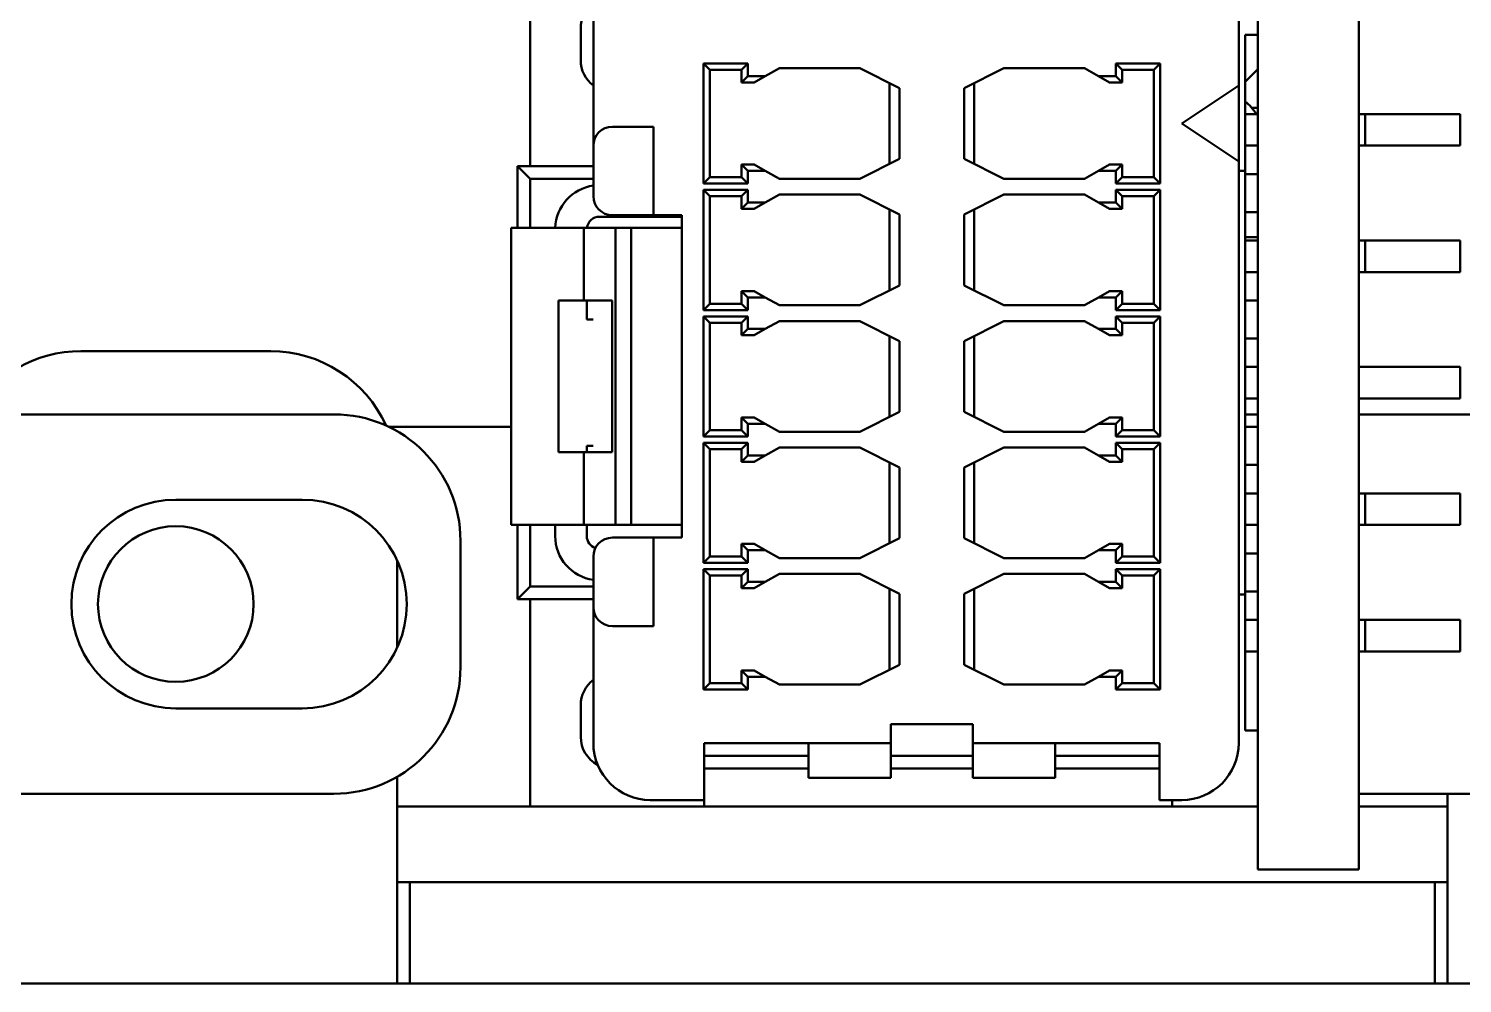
# Model space of a CAD drawing. Header units: millimetres. Extents: x 3100 to 5091, y 868 to 1900.
# Drawn here: x 3527.92 to 3550.57, y 1598.43 to 1613.53 of the extents above; entities that cross this region are included whole.
import ezdxf

# ---------------------------------------------------------------- set-up
doc = ezdxf.new("R2010")
doc.units = ezdxf.units.MM
doc.header["$LTSCALE"] = 1.8
doc.layers.add('외형선(ISO)', color=7, linetype='Continuous', lineweight=50)

msp = doc.modelspace()

# ---------------------------------------------------------------- linework, layer by layer
at = {"layer": '외형선(ISO)'}
for p, q in [((3548.94, 1617.226), (3548.94, 1600.226)), ((3535.84, 1611.351), (3535.84, 1614.626)), ((3547.34, 1613.426), (3547.34, 1614.626)), ((3536.84, 1611.676), (3536.84, 1613.826)), ((3547.04, 1613.826), (3547.04, 1612.626)), ((3536.64, 1613.526), (3536.64, 1613.026)), ((3547.34, 1613.426), (3547.14, 1613.426)), ((3547.14, 1613.426), (3547.14, 1611.276)), ((3547.34, 1611.226), (3547.34, 1613.426)), ((3538.58, 1612.976), (3538.58, 1611.076)), ((3539.28, 1612.976), (3538.58, 1612.976)), ((3538.58, 1612.976), (3538.68, 1612.876)), ((3538.68, 1612.876), (3538.68, 1611.176)), ((3539.18, 1612.876), (3538.68, 1612.876)), ((3539.28, 1612.976), (3539.18, 1612.876)), ((3539.18, 1612.676), (3539.18, 1612.876)), ((3539.28, 1612.776), (3539.28, 1612.976)), ((3539.78, 1612.901), (3539.558, 1612.776)), ((3539.78, 1612.901), (3541.05, 1612.901)), ((3541.05, 1612.901), (3541.68, 1612.586)), ((3542.7, 1612.586), (3543.33, 1612.901)), ((3543.33, 1612.901), (3544.6, 1612.901)), ((3544.822, 1612.776), (3544.6, 1612.901)), ((3545.1, 1612.976), (3545.1, 1612.776)), ((3545.8, 1612.976), (3545.1, 1612.976)), ((3545.1, 1612.976), (3545.2, 1612.876)), ((3545.7, 1612.876), (3545.2, 1612.876)), ((3545.2, 1612.876), (3545.2, 1612.676)), ((3545.8, 1612.976), (3545.7, 1612.876)), ((3545.7, 1611.176), (3545.7, 1612.876)), ((3545.8, 1611.076), (3545.8, 1612.976)), ((3547.14, 1612.686), (3547.34, 1612.886)), ((3539.28, 1612.776), (3539.18, 1612.676)), ((3539.38, 1612.676), (3539.18, 1612.676)), ((3539.558, 1612.776), (3539.28, 1612.776)), ((3539.558, 1612.776), (3539.38, 1612.676)), ((3541.52, 1612.666), (3541.52, 1611.386)), ((3542.86, 1611.386), (3542.86, 1612.666)), ((3545.1, 1612.776), (3544.822, 1612.776)), ((3544.822, 1612.776), (3545, 1612.676)), ((3545.2, 1612.676), (3545, 1612.676)), ((3545.1, 1612.776), (3545.2, 1612.676)), ((3541.68, 1612.586), (3541.68, 1611.466)), ((3542.7, 1611.466), (3542.7, 1612.586)), ((3547.04, 1612.626), (3546.14, 1612.026)), ((3547.04, 1611.426), (3547.04, 1612.626)), ((3547.246, 1612.276), (3547.34, 1612.276)), ((3537.44, 1611.976), (3537.14, 1611.976)), ((3537.44, 1611.976), (3537.79, 1611.976)), ((3537.79, 1611.676), (3537.79, 1611.976)), ((3546.14, 1612.026), (3547.04, 1611.426)), ((3547.14, 1612.176), (3547.34, 1612.176)), ((3548.94, 1612.176), (3549.04, 1612.176)), ((3549.04, 1612.176), (3550.54, 1612.176)), ((3549.04, 1611.676), (3549.04, 1612.176)), ((3550.54, 1611.676), (3550.54, 1612.176)), ((3536.84, 1610.876), (3536.84, 1611.676)), ((3537.79, 1610.876), (3537.79, 1611.676)), ((3547.14, 1611.676), (3547.34, 1611.676)), ((3548.94, 1611.676), (3549.04, 1611.676)), ((3549.04, 1611.676), (3550.54, 1611.676)), ((3535.84, 1611.151), (3535.64, 1611.351)), ((3535.64, 1610.376), (3535.64, 1611.351)), ((3535.64, 1611.351), (3536.84, 1611.351)), ((3539.18, 1611.376), (3539.38, 1611.376)), ((3539.18, 1611.176), (3539.18, 1611.376)), ((3539.28, 1611.276), (3539.18, 1611.376)), ((3539.558, 1611.276), (3539.38, 1611.376)), ((3541.68, 1611.466), (3541.05, 1611.151)), ((3543.33, 1611.151), (3542.7, 1611.466)), ((3544.822, 1611.276), (3545, 1611.376)), ((3545, 1611.376), (3545.2, 1611.376)), ((3545.1, 1611.276), (3545.2, 1611.376)), ((3545.2, 1611.376), (3545.2, 1611.176)), ((3547.04, 1611.426), (3547.04, 1602.226)), ((3535.84, 1611.151), (3536.84, 1611.151)), ((3535.84, 1610.376), (3535.84, 1611.151)), ((3538.58, 1611.076), (3538.68, 1611.176)), ((3538.58, 1611.076), (3539.28, 1611.076)), ((3538.68, 1611.176), (3539.18, 1611.176)), ((3539.28, 1611.076), (3539.18, 1611.176)), ((3539.28, 1611.276), (3539.558, 1611.276)), ((3539.28, 1611.076), (3539.28, 1611.276)), ((3539.558, 1611.276), (3539.78, 1611.151)), ((3541.05, 1611.151), (3539.78, 1611.151)), ((3544.6, 1611.151), (3543.33, 1611.151)), ((3544.6, 1611.151), (3544.822, 1611.276)), ((3544.822, 1611.276), (3545.1, 1611.276)), ((3545.1, 1611.276), (3545.1, 1611.076)), ((3545.1, 1611.076), (3545.2, 1611.176)), ((3545.1, 1611.076), (3545.8, 1611.076)), ((3545.2, 1611.176), (3545.7, 1611.176)), ((3545.8, 1611.076), (3545.7, 1611.176)), ((3547.04, 1611.276), (3547.14, 1611.276)), ((3547.14, 1604.576), (3547.14, 1611.276)), ((3547.14, 1611.226), (3547.34, 1611.226)), ((3547.34, 1610.626), (3547.34, 1611.226)), ((3537.79, 1610.576), (3537.79, 1610.876)), ((3538.58, 1610.976), (3538.58, 1609.076)), ((3539.28, 1610.976), (3538.58, 1610.976)), ((3538.58, 1610.976), (3538.68, 1610.876)), ((3538.68, 1610.876), (3538.68, 1609.176)), ((3539.18, 1610.876), (3538.68, 1610.876)), ((3539.28, 1610.976), (3539.18, 1610.876)), ((3539.18, 1610.676), (3539.18, 1610.876)), ((3539.28, 1610.776), (3539.28, 1610.976)), ((3539.78, 1610.901), (3539.558, 1610.776)), ((3539.78, 1610.901), (3541.05, 1610.901)), ((3541.05, 1610.901), (3541.68, 1610.586)), ((3542.7, 1610.586), (3543.33, 1610.901)), ((3543.33, 1610.901), (3544.6, 1610.901)), ((3544.822, 1610.776), (3544.6, 1610.901)), ((3545.1, 1610.976), (3545.1, 1610.776)), ((3545.8, 1610.976), (3545.1, 1610.976)), ((3545.1, 1610.976), (3545.2, 1610.876)), ((3545.7, 1610.876), (3545.2, 1610.876)), ((3545.2, 1610.876), (3545.2, 1610.676)), ((3545.8, 1610.976), (3545.7, 1610.876)), ((3545.7, 1609.176), (3545.7, 1610.876)), ((3545.8, 1609.076), (3545.8, 1610.976)), ((3539.28, 1610.776), (3539.18, 1610.676)), ((3539.38, 1610.676), (3539.18, 1610.676)), ((3539.558, 1610.776), (3539.28, 1610.776)), ((3539.558, 1610.776), (3539.38, 1610.676)), ((3541.52, 1610.666), (3541.52, 1609.386)), ((3542.86, 1609.386), (3542.86, 1610.666)), ((3545.1, 1610.776), (3544.822, 1610.776)), ((3544.822, 1610.776), (3545, 1610.676)), ((3545.2, 1610.676), (3545, 1610.676)), ((3545.1, 1610.776), (3545.2, 1610.676)), ((3547.14, 1610.626), (3547.34, 1610.626)), ((3547.34, 1609.226), (3547.34, 1610.626)), ((3536.69, 1610.376), (3535.54, 1610.376)), ((3535.54, 1610.376), (3535.54, 1605.676)), ((3537.19, 1610.376), (3536.69, 1610.376)), ((3536.69, 1610.376), (3536.69, 1609.226)), ((3536.937, 1610.551), (3537.79, 1610.551)), ((3537.14, 1610.576), (3537.44, 1610.576)), ((3537.19, 1605.676), (3537.19, 1610.376)), ((3537.44, 1610.376), (3537.19, 1610.376)), ((3537.79, 1610.576), (3537.44, 1610.576)), ((3537.587, 1610.376), (3537.44, 1610.376)), ((3537.44, 1610.376), (3537.44, 1605.676)), ((3538.086, 1610.376), (3537.587, 1610.376)), ((3537.79, 1610.576), (3537.79, 1610.551)), ((3537.79, 1610.576), (3538.24, 1610.576)), ((3537.79, 1610.551), (3537.84, 1610.551)), ((3537.84, 1610.576), (3537.84, 1610.551)), ((3537.94, 1610.551), (3537.84, 1610.551)), ((3537.94, 1610.576), (3537.94, 1610.551)), ((3537.94, 1610.551), (3538.24, 1610.551)), ((3538.24, 1610.376), (3538.086, 1610.376)), ((3538.24, 1605.476), (3538.24, 1610.576)), ((3541.68, 1610.586), (3541.68, 1609.466)), ((3542.7, 1609.466), (3542.7, 1610.586)), ((3547.14, 1610.226), (3547.34, 1610.226)), ((3547.14, 1610.176), (3547.34, 1610.176)), ((3548.94, 1610.176), (3549.04, 1610.176)), ((3549.04, 1610.176), (3550.54, 1610.176)), ((3549.04, 1609.676), (3549.04, 1610.176)), ((3550.54, 1609.676), (3550.54, 1610.176)), ((3547.14, 1609.676), (3547.34, 1609.676)), ((3548.94, 1609.676), (3549.04, 1609.676)), ((3549.04, 1609.676), (3550.54, 1609.676)), ((3539.18, 1609.376), (3539.38, 1609.376)), ((3539.18, 1609.176), (3539.18, 1609.376)), ((3539.28, 1609.276), (3539.18, 1609.376)), ((3539.28, 1609.276), (3539.558, 1609.276)), ((3539.28, 1609.076), (3539.28, 1609.276)), ((3539.558, 1609.276), (3539.38, 1609.376)), ((3539.558, 1609.276), (3539.78, 1609.151)), ((3541.68, 1609.466), (3541.05, 1609.151)), ((3543.33, 1609.151), (3542.7, 1609.466)), ((3544.6, 1609.151), (3544.822, 1609.276)), ((3544.822, 1609.276), (3545, 1609.376)), ((3544.822, 1609.276), (3545.1, 1609.276)), ((3545, 1609.376), (3545.2, 1609.376)), ((3545.1, 1609.276), (3545.2, 1609.376)), ((3545.1, 1609.276), (3545.1, 1609.076)), ((3545.2, 1609.376), (3545.2, 1609.176)), ((3536.69, 1609.226), (3536.29, 1609.226)), ((3536.29, 1609.226), (3536.29, 1606.826)), ((3537.136, 1609.226), (3536.69, 1609.226)), ((3536.737, 1609.226), (3536.737, 1608.926)), ((3537.136, 1606.826), (3537.136, 1609.226)), ((3538.58, 1609.076), (3538.68, 1609.176)), ((3538.58, 1609.076), (3539.28, 1609.076)), ((3538.68, 1609.176), (3539.18, 1609.176)), ((3539.28, 1609.076), (3539.18, 1609.176)), ((3541.05, 1609.151), (3539.78, 1609.151)), ((3544.6, 1609.151), (3543.33, 1609.151)), ((3545.1, 1609.076), (3545.2, 1609.176)), ((3545.1, 1609.076), (3545.8, 1609.076)), ((3545.2, 1609.176), (3545.7, 1609.176)), ((3545.8, 1609.076), (3545.7, 1609.176)), ((3547.14, 1609.226), (3547.34, 1609.226)), ((3547.34, 1608.626), (3547.34, 1609.226)), ((3536.837, 1608.926), (3536.737, 1608.926)), ((3538.58, 1608.976), (3538.58, 1607.076)), ((3539.28, 1608.976), (3538.58, 1608.976)), ((3538.58, 1608.976), (3538.68, 1608.876)), ((3538.68, 1608.876), (3538.68, 1607.176)), ((3539.18, 1608.876), (3538.68, 1608.876)), ((3539.28, 1608.976), (3539.18, 1608.876)), ((3539.18, 1608.676), (3539.18, 1608.876)), ((3539.28, 1608.776), (3539.28, 1608.976)), ((3539.78, 1608.901), (3539.558, 1608.776)), ((3539.78, 1608.901), (3541.05, 1608.901)), ((3541.05, 1608.901), (3541.68, 1608.586)), ((3542.7, 1608.586), (3543.33, 1608.901)), ((3543.33, 1608.901), (3544.6, 1608.901)), ((3544.822, 1608.776), (3544.6, 1608.901)), ((3545.1, 1608.976), (3545.1, 1608.776)), ((3545.8, 1608.976), (3545.1, 1608.976)), ((3545.1, 1608.976), (3545.2, 1608.876)), ((3545.7, 1608.876), (3545.2, 1608.876)), ((3545.2, 1608.876), (3545.2, 1608.676)), ((3545.8, 1608.976), (3545.7, 1608.876)), ((3545.7, 1607.176), (3545.7, 1608.876)), ((3545.8, 1607.076), (3545.8, 1608.976)), ((3539.28, 1608.776), (3539.18, 1608.676)), ((3539.38, 1608.676), (3539.18, 1608.676)), ((3539.558, 1608.776), (3539.28, 1608.776)), ((3539.558, 1608.776), (3539.38, 1608.676)), ((3541.52, 1608.666), (3541.52, 1607.386)), ((3541.68, 1608.586), (3541.68, 1607.466)), ((3542.7, 1607.466), (3542.7, 1608.586)), ((3542.86, 1607.386), (3542.86, 1608.666)), ((3545.1, 1608.776), (3544.822, 1608.776)), ((3544.822, 1608.776), (3545, 1608.676)), ((3545.2, 1608.676), (3545, 1608.676)), ((3545.1, 1608.776), (3545.2, 1608.676)), ((3547.14, 1608.626), (3547.34, 1608.626)), ((3547.34, 1607.226), (3547.34, 1608.626)), ((3528.74, 1608.426), (3531.74, 1608.426)), ((3547.34, 1608.176), (3547.14, 1608.176)), ((3550.54, 1608.176), (3548.94, 1608.176)), ((3550.54, 1608.176), (3550.54, 1607.676)), ((3547.34, 1607.676), (3547.14, 1607.676)), ((3550.54, 1607.676), (3548.94, 1607.676)), ((3541.68, 1607.466), (3541.05, 1607.151)), ((3543.33, 1607.151), (3542.7, 1607.466)), ((3525.34, 1607.426), (3532.74, 1607.426)), ((3533.612, 1607.226), (3535.54, 1607.226)), ((3539.18, 1607.376), (3539.38, 1607.376)), ((3539.18, 1607.176), (3539.18, 1607.376)), ((3539.28, 1607.276), (3539.18, 1607.376)), ((3539.28, 1607.276), (3539.558, 1607.276)), ((3539.28, 1607.076), (3539.28, 1607.276)), ((3539.558, 1607.276), (3539.38, 1607.376)), ((3539.558, 1607.276), (3539.78, 1607.151)), ((3544.6, 1607.151), (3544.822, 1607.276)), ((3544.822, 1607.276), (3545, 1607.376)), ((3544.822, 1607.276), (3545.1, 1607.276)), ((3545, 1607.376), (3545.2, 1607.376)), ((3545.1, 1607.276), (3545.2, 1607.376)), ((3545.1, 1607.276), (3545.1, 1607.076)), ((3545.2, 1607.376), (3545.2, 1607.176)), ((3547.14, 1607.426), (3547.34, 1607.426)), ((3547.14, 1607.226), (3547.34, 1607.226)), ((3547.34, 1606.626), (3547.34, 1607.226)), ((3548.94, 1607.426), (3556.34, 1607.426)), ((3538.58, 1607.076), (3538.68, 1607.176)), ((3538.58, 1607.076), (3539.28, 1607.076)), ((3538.58, 1606.976), (3538.58, 1605.076)), ((3539.28, 1606.976), (3538.58, 1606.976)), ((3538.58, 1606.976), (3538.68, 1606.876)), ((3538.68, 1607.176), (3539.18, 1607.176)), ((3539.28, 1607.076), (3539.18, 1607.176)), ((3539.28, 1606.976), (3539.18, 1606.876)), ((3539.28, 1606.776), (3539.28, 1606.976)), ((3541.05, 1607.151), (3539.78, 1607.151)), ((3544.6, 1607.151), (3543.33, 1607.151)), ((3545.1, 1607.076), (3545.2, 1607.176)), ((3545.1, 1607.076), (3545.8, 1607.076)), ((3545.1, 1606.976), (3545.1, 1606.776)), ((3545.8, 1606.976), (3545.1, 1606.976)), ((3545.1, 1606.976), (3545.2, 1606.876)), ((3545.2, 1607.176), (3545.7, 1607.176)), ((3545.8, 1607.076), (3545.7, 1607.176)), ((3545.8, 1606.976), (3545.7, 1606.876)), ((3545.8, 1605.076), (3545.8, 1606.976)), ((3536.69, 1606.826), (3536.29, 1606.826)), ((3537.136, 1606.826), (3536.69, 1606.826)), ((3536.69, 1606.826), (3536.69, 1605.676)), ((3536.737, 1606.926), (3536.737, 1606.826)), ((3536.737, 1606.926), (3536.837, 1606.926)), ((3538.68, 1606.876), (3538.68, 1605.176)), ((3539.18, 1606.876), (3538.68, 1606.876)), ((3539.18, 1606.676), (3539.18, 1606.876)), ((3539.28, 1606.776), (3539.18, 1606.676)), ((3539.558, 1606.776), (3539.28, 1606.776)), ((3539.558, 1606.776), (3539.38, 1606.676)), ((3539.78, 1606.901), (3539.558, 1606.776)), ((3539.78, 1606.901), (3541.05, 1606.901)), ((3541.05, 1606.901), (3541.68, 1606.586)), ((3542.7, 1606.586), (3543.33, 1606.901)), ((3543.33, 1606.901), (3544.6, 1606.901)), ((3544.822, 1606.776), (3544.6, 1606.901)), ((3545.1, 1606.776), (3544.822, 1606.776)), ((3544.822, 1606.776), (3545, 1606.676)), ((3545.1, 1606.776), (3545.2, 1606.676)), ((3545.7, 1606.876), (3545.2, 1606.876)), ((3545.2, 1606.876), (3545.2, 1606.676)), ((3545.7, 1605.176), (3545.7, 1606.876)), ((3539.38, 1606.676), (3539.18, 1606.676)), ((3541.52, 1606.666), (3541.52, 1605.386)), ((3541.68, 1606.586), (3541.68, 1605.466)), ((3542.7, 1605.466), (3542.7, 1606.586)), ((3542.86, 1605.386), (3542.86, 1606.666)), ((3545.2, 1606.676), (3545, 1606.676)), ((3547.14, 1606.626), (3547.34, 1606.626)), ((3547.34, 1605.226), (3547.34, 1606.626)), ((3530.24, 1606.076), (3532.24, 1606.076)), ((3547.14, 1606.176), (3547.34, 1606.176)), ((3548.94, 1606.176), (3549.04, 1606.176)), ((3549.04, 1606.176), (3550.54, 1606.176)), ((3549.04, 1605.676), (3549.04, 1606.176)), ((3550.54, 1605.676), (3550.54, 1606.176)), ((3536.69, 1605.676), (3535.54, 1605.676)), ((3535.64, 1604.501), (3535.64, 1605.676)), ((3535.84, 1604.701), (3535.84, 1605.676)), ((3536.237, 1605.501), (3536.237, 1605.676)), ((3537.19, 1605.676), (3536.69, 1605.676)), ((3536.737, 1605.676), (3536.737, 1605.501)), ((3537.44, 1605.676), (3537.19, 1605.676)), ((3537.587, 1605.676), (3537.44, 1605.676)), ((3538.086, 1605.676), (3537.587, 1605.676)), ((3538.24, 1605.676), (3538.086, 1605.676)), ((3547.14, 1605.676), (3547.34, 1605.676)), ((3548.94, 1605.676), (3549.04, 1605.676)), ((3549.04, 1605.676), (3550.54, 1605.676)), ((3534.74, 1603.426), (3534.74, 1605.426)), ((3537.44, 1605.476), (3537.14, 1605.476)), ((3537.44, 1605.476), (3537.79, 1605.476)), ((3537.79, 1605.476), (3538.24, 1605.476)), ((3537.79, 1605.176), (3537.79, 1605.476)), ((3541.68, 1605.466), (3541.05, 1605.151)), ((3543.33, 1605.151), (3542.7, 1605.466)), ((3536.84, 1605.176), (3536.84, 1604.376)), ((3537.79, 1605.176), (3537.79, 1604.376)), ((3538.58, 1605.076), (3538.68, 1605.176)), ((3538.68, 1605.176), (3539.18, 1605.176)), ((3539.18, 1605.376), (3539.38, 1605.376)), ((3539.18, 1605.176), (3539.18, 1605.376)), ((3539.28, 1605.276), (3539.18, 1605.376)), ((3539.28, 1605.076), (3539.18, 1605.176)), ((3539.28, 1605.276), (3539.558, 1605.276)), ((3539.28, 1605.076), (3539.28, 1605.276)), ((3539.558, 1605.276), (3539.38, 1605.376)), ((3539.558, 1605.276), (3539.78, 1605.151)), ((3544.6, 1605.151), (3544.822, 1605.276)), ((3544.822, 1605.276), (3545, 1605.376)), ((3544.822, 1605.276), (3545.1, 1605.276)), ((3545, 1605.376), (3545.2, 1605.376)), ((3545.1, 1605.276), (3545.2, 1605.376)), ((3545.1, 1605.276), (3545.1, 1605.076)), ((3545.1, 1605.076), (3545.2, 1605.176)), ((3545.2, 1605.376), (3545.2, 1605.176)), ((3545.2, 1605.176), (3545.7, 1605.176)), ((3545.8, 1605.076), (3545.7, 1605.176)), ((3547.14, 1605.226), (3547.34, 1605.226)), ((3547.34, 1604.626), (3547.34, 1605.226)), ((3533.74, 1605.114), (3533.74, 1603.739)), ((3538.58, 1605.076), (3539.28, 1605.076)), ((3538.58, 1604.976), (3538.58, 1603.076)), ((3539.28, 1604.976), (3538.58, 1604.976)), ((3538.58, 1604.976), (3538.68, 1604.876)), ((3539.28, 1604.976), (3539.18, 1604.876)), ((3539.28, 1604.776), (3539.28, 1604.976)), ((3541.05, 1605.151), (3539.78, 1605.151)), ((3544.6, 1605.151), (3543.33, 1605.151)), ((3545.1, 1605.076), (3545.8, 1605.076)), ((3545.1, 1604.976), (3545.1, 1604.776)), ((3545.8, 1604.976), (3545.1, 1604.976)), ((3545.1, 1604.976), (3545.2, 1604.876)), ((3545.8, 1604.976), (3545.7, 1604.876)), ((3545.8, 1603.076), (3545.8, 1604.976)), ((3538.68, 1604.876), (3538.68, 1603.176)), ((3539.18, 1604.876), (3538.68, 1604.876)), ((3539.18, 1604.676), (3539.18, 1604.876)), ((3539.28, 1604.776), (3539.18, 1604.676)), ((3539.558, 1604.776), (3539.28, 1604.776)), ((3539.558, 1604.776), (3539.38, 1604.676)), ((3539.78, 1604.901), (3539.558, 1604.776)), ((3539.78, 1604.901), (3541.05, 1604.901)), ((3541.05, 1604.901), (3541.68, 1604.586)), ((3542.7, 1604.586), (3543.33, 1604.901)), ((3543.33, 1604.901), (3544.6, 1604.901)), ((3544.822, 1604.776), (3544.6, 1604.901)), ((3545.1, 1604.776), (3544.822, 1604.776)), ((3544.822, 1604.776), (3545, 1604.676)), ((3545.1, 1604.776), (3545.2, 1604.676)), ((3545.7, 1604.876), (3545.2, 1604.876)), ((3545.2, 1604.876), (3545.2, 1604.676)), ((3545.7, 1603.176), (3545.7, 1604.876)), ((3535.64, 1604.501), (3535.84, 1604.701)), ((3535.64, 1604.501), (3536.84, 1604.501)), ((3535.84, 1604.701), (3536.84, 1604.701)), ((3535.84, 1601.226), (3535.84, 1604.501)), ((3539.38, 1604.676), (3539.18, 1604.676)), ((3541.52, 1604.666), (3541.52, 1603.386)), ((3541.68, 1604.586), (3541.68, 1603.466)), ((3542.7, 1603.466), (3542.7, 1604.586)), ((3542.86, 1603.386), (3542.86, 1604.666)), ((3545.2, 1604.676), (3545, 1604.676)), ((3547.04, 1604.576), (3547.14, 1604.576)), ((3547.14, 1604.626), (3547.34, 1604.626)), ((3547.14, 1604.576), (3547.14, 1602.426)), ((3547.34, 1602.426), (3547.34, 1604.626)), ((3536.84, 1602.226), (3536.84, 1604.376)), ((3537.79, 1604.076), (3537.79, 1604.376)), ((3537.14, 1604.076), (3537.44, 1604.076)), ((3537.79, 1604.076), (3537.44, 1604.076)), ((3547.14, 1604.176), (3547.34, 1604.176)), ((3548.94, 1604.176), (3549.04, 1604.176)), ((3549.04, 1604.176), (3550.54, 1604.176)), ((3549.04, 1603.676), (3549.04, 1604.176)), ((3550.54, 1603.676), (3550.54, 1604.176)), ((3547.14, 1603.676), (3547.34, 1603.676)), ((3548.94, 1603.676), (3549.04, 1603.676)), ((3549.04, 1603.676), (3550.54, 1603.676)), ((3539.18, 1603.376), (3539.38, 1603.376)), ((3539.28, 1603.276), (3539.18, 1603.376)), ((3539.18, 1603.176), (3539.18, 1603.376)), ((3539.558, 1603.276), (3539.38, 1603.376)), ((3541.68, 1603.466), (3541.05, 1603.151)), ((3543.33, 1603.151), (3542.7, 1603.466)), ((3544.822, 1603.276), (3545, 1603.376)), ((3545, 1603.376), (3545.2, 1603.376)), ((3545.1, 1603.276), (3545.2, 1603.376)), ((3545.2, 1603.376), (3545.2, 1603.176)), ((3538.58, 1603.076), (3538.68, 1603.176)), ((3538.68, 1603.176), (3539.18, 1603.176)), ((3539.28, 1603.076), (3539.18, 1603.176)), ((3539.28, 1603.276), (3539.558, 1603.276)), ((3539.28, 1603.076), (3539.28, 1603.276)), ((3539.558, 1603.276), (3539.78, 1603.151)), ((3541.05, 1603.151), (3539.78, 1603.151)), ((3544.6, 1603.151), (3543.33, 1603.151)), ((3544.6, 1603.151), (3544.822, 1603.276)), ((3544.822, 1603.276), (3545.1, 1603.276)), ((3545.1, 1603.276), (3545.1, 1603.076)), ((3545.1, 1603.076), (3545.2, 1603.176)), ((3545.2, 1603.176), (3545.7, 1603.176)), ((3545.8, 1603.076), (3545.7, 1603.176)), ((3538.58, 1603.076), (3539.28, 1603.076)), ((3545.1, 1603.076), (3545.8, 1603.076)), ((3532.24, 1602.776), (3530.24, 1602.776)), ((3536.64, 1602.826), (3536.64, 1602.326)), ((3542.84, 1602.526), (3541.54, 1602.526)), ((3541.54, 1602.526), (3541.54, 1602.226)), ((3542.84, 1602.226), (3542.84, 1602.526)), ((3541.54, 1602.226), (3538.59, 1602.226)), ((3538.59, 1601.326), (3538.59, 1602.226)), ((3540.24, 1601.676), (3540.24, 1602.226)), ((3541.54, 1602.226), (3541.54, 1601.676)), ((3545.79, 1602.226), (3542.84, 1602.226)), ((3542.84, 1601.676), (3542.84, 1602.226)), ((3544.14, 1602.226), (3544.14, 1601.676)), ((3545.79, 1601.326), (3545.79, 1602.226)), ((3547.34, 1602.426), (3547.14, 1602.426)), ((3547.34, 1601.226), (3547.34, 1602.426)), ((3539.39, 1602.026), (3538.59, 1602.026)), ((3539.39, 1602.026), (3540.24, 1602.026)), ((3541.54, 1602.026), (3542.84, 1602.026)), ((3544.14, 1602.026), (3545.19, 1602.026)), ((3545.79, 1602.026), (3545.19, 1602.026)), ((3539.39, 1601.826), (3538.59, 1601.826)), ((3539.39, 1601.826), (3540.24, 1601.826)), ((3541.54, 1601.826), (3542.84, 1601.826)), ((3544.14, 1601.826), (3545.19, 1601.826)), ((3545.79, 1601.826), (3545.19, 1601.826)), ((3533.74, 1601.694), (3533.74, 1599.426)), ((3541.54, 1601.676), (3540.24, 1601.676)), ((3544.14, 1601.676), (3542.84, 1601.676)), ((3525.34, 1601.426), (3532.74, 1601.426)), ((3538.59, 1601.326), (3537.74, 1601.326)), ((3538.59, 1601.226), (3538.59, 1601.326)), ((3546.14, 1601.326), (3545.79, 1601.326)), ((3545.99, 1601.226), (3545.99, 1601.326)), ((3548.94, 1601.426), (3556.34, 1601.426)), ((3550.34, 1601.426), (3550.34, 1599.426)), ((3533.74, 1601.226), (3535.84, 1601.226)), ((3535.84, 1601.226), (3538.59, 1601.226)), ((3538.59, 1601.226), (3539.39, 1601.226)), ((3539.39, 1601.226), (3545.19, 1601.226)), ((3545.19, 1601.226), (3545.99, 1601.226)), ((3545.99, 1601.226), (3547.34, 1601.226)), ((3547.34, 1600.226), (3547.34, 1601.226)), ((3548.94, 1601.226), (3550.34, 1601.226)), ((3547.34, 1600.226), (3548.94, 1600.226)), ((3533.74, 1600.026), (3533.94, 1600.026)), ((3533.94, 1600.026), (3533.94, 1599.426)), ((3550.14, 1600.026), (3533.94, 1600.026)), ((3550.14, 1599.426), (3550.14, 1600.026)), ((3550.14, 1600.026), (3550.34, 1600.026)), ((3533.74, 1599.426), (3533.74, 1598.426)), ((3533.94, 1598.426), (3533.94, 1599.426)), ((3550.14, 1599.426), (3550.14, 1598.426)), ((3550.34, 1598.426), (3550.34, 1599.426)), ((3526.74, 1598.426), (3533.74, 1598.426)), ((3533.94, 1598.426), (3533.74, 1598.426)), ((3533.94, 1598.426), (3550.14, 1598.426)), ((3550.34, 1598.426), (3550.14, 1598.426)), ((3550.34, 1598.426), (3557.34, 1598.426))]:
    msp.add_line(p, q, dxfattribs=at)
msp.add_circle((3530.24, 1604.426), 1.23, dxfattribs=at)
for centre, radius, start, end in [((3537.14, 1613.526), 0.5, 126.0029, 180), ((3537.14, 1613.026), 0.5, 180, 233.1301), ((3546.79, 1611.886), 0.6, 28.9033, 54.3147), ((3537.14, 1611.676), 0.3, 90, 180), ((3536.937, 1610.351), 0.7, 97.965, 177.9533), ((3537.14, 1610.876), 0.3, 180, 270), ((3536.937, 1610.351), 0.2, 90, 172.8192), ((3528.74, 1606.426), 2, 90, 150), ((3531.74, 1606.426), 2, 24.2952, 90), ((3532.74, 1605.426), 2, 0, 90), ((3530.24, 1604.426), 1.65, 90, 270), ((3532.24, 1604.426), 1.65, 270, 90), ((3536.937, 1605.501), 0.7, 180, 262.035), ((3536.937, 1605.501), 0.2, 180, 251.1699), ((3537.14, 1605.176), 0.3, 90, 180), ((3537.14, 1604.376), 0.3, 180, 270), ((3532.74, 1603.426), 2, 270, 0), ((3537.14, 1602.826), 0.5, 126.8699, 180), ((3537.14, 1602.326), 0.5, 180, 242.3363), ((3537.74, 1602.226), 0.9, 180, 270), ((3546.14, 1602.226), 0.9, 270, 0)]:
    msp.add_arc(centre, radius, start, end, dxfattribs=at)

doc.saveas('drawing.dxf')
